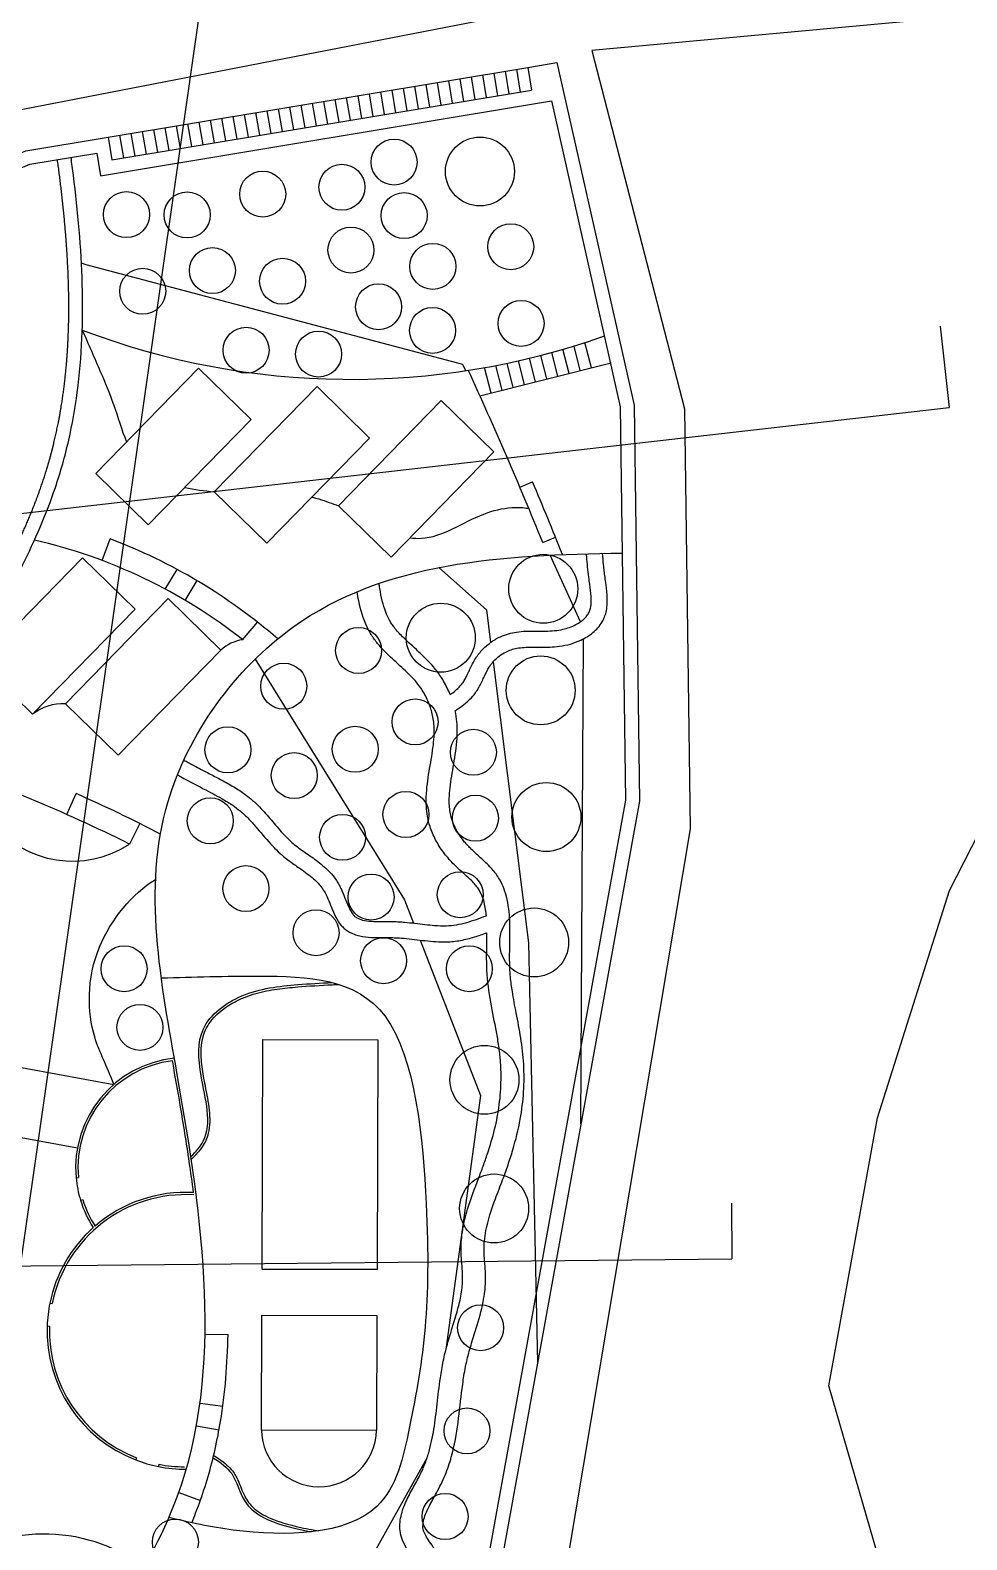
# Model space of a CAD drawing. Header units: millimetres. Extents: x 55520 to 96084, y -58491 to -49645.
# Drawn here: x 94752.5 to 94956.3, y -52717.2 to -52388.8 of the extents above; entities that cross this region are included whole.
import ezdxf

# ---------------------------------------------------------------- set-up
doc = ezdxf.new("R2010")
doc.units = ezdxf.units.MM
for name, color, linetype in [('Alvenaria Vista', 40, 'Continuous'), ('ARQ-SÍMBOLOS', 2, 'Continuous'), ('Caminhos Principais', 13, 'Continuous'), ('Cinza', 9, 'Continuous'), ('Curvas de Nível', 10, 'Continuous'), ('Limite Terreno', 20, 'Continuous'), ('Limites', 250, 'Continuous'), ('Linha Fina', 100, 'Continuous'), ('Piso_Novo', 5, 'Continuous'), ('Árvores Existentes', 114, 'Continuous'), ('Árvores Novas', 112, 'Continuous')]:
    doc.layers.add(name, color=color, linetype=linetype)

msp = doc.modelspace()

# ---------------------------------------------------------------- linework, layer by layer
at = {"layer": 'Alvenaria Vista', "color": 100}
for p, q in [((94867.322, -52464.104), (94866.019, -52458.939)), ((94869.746, -52463.493), (94868.426, -52458.26)), ((94872.17, -52462.881), (94870.824, -52457.545)), ((94874.594, -52462.27), (94873.212, -52456.793)), ((94850.353, -52468.384), (94878.891, -52461.186)), ((94852.777, -52467.773), (94851.382, -52462.241)), ((94855.201, -52467.161), (94853.844, -52461.782)), ((94857.625, -52466.55), (94856.298, -52461.287)), ((94860.049, -52465.938), (94858.742, -52460.755)), ((94862.473, -52465.327), (94861.177, -52460.187)), ((94864.897, -52464.715), (94863.602, -52459.581))]:
    msp.add_line(p, q, dxfattribs=at)
at = {"layer": 'Alvenaria Vista'}
for points in [[(94865.915, -52404.2), (94880.89, -52470.778), (94882.046, -52556.335), (94816.532, -52917.597), (94559.972, -52883.506)], [(94676.429, -52450.261), (94678.383, -52454.863), (94743.737, -52427.116), (94741.783, -52422.514), (94752.456, -52417.982), (94767.044, -52415.559), (94767.864, -52420.491), (94865.915, -52404.2)]]:
    msp.add_lwpolyline(points, dxfattribs=at)
at = {"layer": 'Alvenaria Vista', "color": 100}
for points in [[(94789.152, -52462.365), (94800.594, -52473.549), (94778.227, -52496.434), (94766.785, -52485.25)], [(94814.93, -52466.389), (94826.372, -52477.572), (94804.005, -52500.457), (94792.563, -52489.273)], [(94841.951, -52469.399), (94853.393, -52480.583), (94831.026, -52503.467), (94819.583, -52492.284)], [(94763.943, -52503.595), (94775.386, -52514.778), (94753.018, -52537.663), (94741.576, -52526.479)], [(94782.568, -52512.502), (94794.01, -52523.685), (94771.643, -52546.57), (94760.201, -52535.386)], [(94828.162, -52608.466), (94827.983, -52658.466), (94802.983, -52658.376), (94803.163, -52608.377)], [(94802.858, -52693.376), (94802.947, -52668.376), (94827.947, -52668.466), (94827.858, -52693.466)]]:
    msp.add_lwpolyline(points, close=True, dxfattribs=at)
msp.add_arc((94815.358, -52693.207), 12.502, 180.77402, 358.81506, dxfattribs=at)
at = {"layer": 'ARQ-SÍMBOLOS'}
for p, q in [((94709.629, -52942.802), (94791.371, -52370.959)), ((94950.435, -52453.253), (94952.455, -52470.953)), ((94203.891, -52556.352), (94952.455, -52470.953)), ((94905.063, -52643.998), (94905.184, -52656.1)), ((94667.518, -52658.484), (94905.184, -52656.1))]:
    msp.add_line(p, q, dxfattribs=at)
at = {"layer": 'Caminhos Principais'}
msp.add_open_spline([(94510.274, -52895.246), (94515.957, -52890.328), (94521.663, -52885.514), (94533.347, -52876.394), (94539.318, -52872.081), (94551.577, -52864.485), (94557.862, -52861.203), (94565.323, -52858.298), (94566.343, -52857.922), (94569.356, -52856.874), (94571.388, -52856.247), (94578.244, -52854.341), (94583.243, -52853.282), (94593.524, -52851.307), (94598.805, -52850.391), (94606.076, -52848.93), (94608.015, -52848.521), (94611.873, -52847.649), (94613.797, -52847.188), (94619.551, -52845.722), (94623.362, -52844.635), (94634.706, -52840.993), (94642.15, -52838.057), (94656.695, -52830.907), (94663.794, -52826.692), (94676.14, -52817.751), (94681.473, -52813.3), (94691.281, -52803.527), (94695.758, -52798.206), (94701.989, -52788.641), (94704.153, -52784.625), (94707.185, -52777.216), (94708.237, -52773.897), (94709.216, -52769.308), (94709.43, -52768.116), (94709.772, -52765.724), (94709.901, -52764.53), (94710.176, -52760.96), (94710.211, -52758.596), (94709.983, -52751.499), (94709.38, -52746.834), (94707.839, -52737.688), (94706.897, -52733.204), (94705.52, -52726.323), (94705.041, -52723.857), (94704.394, -52720.126), (94704.185, -52718.832), (94703.836, -52716.43), (94703.691, -52715.317), (94703.434, -52713.084), (94703.322, -52711.968), (94703.033, -52708.615), (94702.903, -52706.378), (94702.685, -52699.654), (94702.767, -52695.158), (94703.428, -52683.726), (94704.25, -52676.765), (94706.031, -52664.98), (94706.862, -52660.178), (94708.626, -52650.55), (94709.563, -52645.722), (94712.587, -52630.227), (94714.711, -52619.487), (94716.964, -52604.78), (94717.493, -52600.946), (94718.225, -52594.673), (94718.476, -52592.246), (94718.927, -52587.133), (94719.117, -52584.452), (94719.332, -52580.597), (94719.391, -52579.418), (94719.442, -52578.24), (94721.022, -52573.172), (94722.62, -52568.145), (94725.454, -52559.769), (94726.647, -52556.388), (94728.906, -52550.355), (94729.951, -52547.691), (94732.082, -52542.551), (94733.163, -52540.073), (94734.926, -52536.263), (94735.572, -52534.91), (94736.904, -52532.196), (94737.587, -52530.837), (94739.678, -52526.75), (94741.125, -52524.014), (94745.379, -52516.015), (94748.234, -52510.7), (94753.558, -52499.775), (94756.028, -52494.162), (94758.587, -52486.625), (94759.118, -52484.916), (94760.084, -52481.491), (94760.521, -52479.772), (94761.702, -52474.594), (94762.316, -52471.119), (94763.809, -52459.851), (94764.092, -52451.996), (94763.653, -52436.229), (94762.931, -52428.316), (94761.77, -52419.103), (94761.598, -52417.798), (94761.42, -52416.493)], degree=3, knots=[0, 0, 0, 0, 22.784988, 22.784988, 45.3229679, 45.3229679, 67.8609478, 67.8609478, 71.4159322, 71.4159322, 78.3100902, 78.3100902, 94.2241016, 94.2241016, 110.1381131, 110.1381131, 115.8755945, 115.8755945, 121.6130759, 121.6130759, 133.0880387, 133.0880387, 156.0379644, 156.0379644, 178.9878901, 178.9878901, 197.2973289, 197.2973289, 215.6067678, 215.6067678, 227.8343937, 227.8343937, 237.2000889, 237.2000889, 240.4384747, 240.4384747, 243.6768605, 243.6768605, 250.1536321, 250.1536321, 263.2988191, 263.2988191, 276.444006, 276.444006, 283.9452635, 283.9452635, 287.9847906, 287.9847906, 291.5213045, 291.5213045, 295.0578183, 295.0578183, 302.1308459, 302.1308459, 316.2769013, 316.2769013, 337.9525109, 337.9525109, 352.7372744, 352.7372744, 367.522038, 367.522038, 399.9998544, 399.9998544, 411.3775766, 411.3775766, 418.5133579, 418.5133579, 426.3602346, 426.3602346, 429.819029, 429.819029, 429.819029, 445.8342651, 445.8342651, 456.8332146, 456.8332146, 465.6688902, 465.6688902, 474.0441937, 474.0441937, 478.6818703, 478.6818703, 483.3195469, 483.3195469, 492.5949, 492.5949, 510.2427027, 510.2427027, 527.8905054, 527.8905054, 532.9799249, 532.9799249, 538.0693445, 538.0693445, 548.2481836, 548.2481836, 570.9144572, 570.9144572, 593.5807307, 593.5807307, 597.3220669, 597.3220669, 597.3220669, 597.3220669], dxfattribs=at)
msp.add_rational_spline([(94506.915, -52894.186), (94507.38, -52893.783), (94507.845, -52893.381), (94508.31, -52892.978), (94508.311, -52892.978), (94508.311, -52892.978), (94508.311, -52892.978), (94514.06, -52888.002), (94519.853, -52883.115), (94531.824, -52873.783), (94538.004, -52869.333), (94550.771, -52861.492), (94557.357, -52858.103), (94566.006, -52854.841), (94567.87, -52854.208), (94571.663, -52853.043), (94573.589, -52852.51), (94579.189, -52851.092), (94582.923, -52850.301), (94590.191, -52848.883), (94593.714, -52848.249), (94599.874, -52847.101), (94602.502, -52846.6), (94606.901, -52845.689), (94608.667, -52845.304), (94612.185, -52844.49), (94613.938, -52844.062), (94619.179, -52842.707), (94622.648, -52841.711), (94632.972, -52838.405), (94639.741, -52835.779), (94650.152, -52830.827), (94653.893, -52828.852), (94660.464, -52824.993), (94663.315, -52823.183), (94669.35, -52819.03), (94672.531, -52816.645), (94678.706, -52811.56), (94681.697, -52808.86), (94688.773, -52801.762), (94692.662, -52797.188), (94699.309, -52787.461), (94702.068, -52782.309), (94704.746, -52774.861), (94705.364, -52772.786), (94706.236, -52769.003), (94706.538, -52767.302), (94706.964, -52763.895), (94707.089, -52762.19), (94707.249, -52757.076), (94707.067, -52753.674), (94706.349, -52746.912), (94705.812, -52743.547), (94704.594, -52736.867), (94703.912, -52733.552), (94702.756, -52727.807), (94702.274, -52725.366), (94701.515, -52721.122), (94701.216, -52719.309), (94700.771, -52716.15), (94700.604, -52714.798), (94700.317, -52712.087), (94700.197, -52710.731), (94699.904, -52706.664), (94699.797, -52703.953), (94699.708, -52695.813), (94699.96, -52690.381), (94700.914, -52679.498), (94701.616, -52674.048), (94703.29, -52663.127), (94704.259, -52657.655), (94706.306, -52646.703), (94707.387, -52641.219), (94711.06, -52622.374), (94713.609, -52608.938), (94715.499, -52591.958), (94715.807, -52588.6), (94716.209, -52582.862), (94716.341, -52580.485), (94716.445, -52578.11), (94716.456, -52577.851), (94716.501, -52577.595), (94716.578, -52577.347), (94718.405, -52571.49), (94720.259, -52565.67), (94723.39, -52556.598), (94724.58, -52553.299), (94726.927, -52547.174), (94728.069, -52544.341), (94730.325, -52539.078), (94731.423, -52536.645), (94733.734, -52531.808), (94734.948, -52529.393), (94739.022, -52521.499), (94742.023, -52516.015), (94747.794, -52504.883), (94750.566, -52499.233), (94753.93, -52490.897), (94754.866, -52488.351), (94756.181, -52484.254), (94756.63, -52482.732), (94757.451, -52479.679), (94757.824, -52478.146), (94758.841, -52473.528), (94759.38, -52470.426), (94760.626, -52461.064), (94760.965, -52454.748), (94760.9, -52438.009), (94759.897, -52427.511), (94758.459, -52416.985)], [1, 1, 1, 1, 1, 1, 1, 1, 1, 1, 1, 1, 1, 1, 1, 1, 1, 1, 1, 1, 1, 1, 1, 1, 1, 1, 1, 1, 1, 1, 1, 1, 1, 1, 1, 1, 1, 1, 1, 1, 1, 1, 1, 1, 1, 1, 1, 1, 1, 1, 1, 1, 1, 1, 1, 1, 1, 1, 1, 1, 1, 1, 1, 1, 1, 1, 1, 1, 1, 1, 1, 1, 1, 1, 1, 1, 1, 1, 1, 1, 0.994422315094, 0.994422315094, 1, 1, 1, 1, 1, 1, 1, 1, 1, 1, 1, 1, 1, 1, 1, 1, 1, 1, 1, 1, 1, 1, 1, 1, 1, 1, 1, 1], degree=3, knots=[-1.8595011, -1.8595011, -1.8595011, -1.8595011, -0.0011243, -0.0011243, -0.0011243, 0, 0, 0, 22.9736461, 22.9736461, 45.9472922, 45.9472922, 68.9209384, 68.9209384, 75.1630382, 75.1630382, 81.4051379, 81.4051379, 93.0927153, 93.0927153, 103.8102747, 103.8102747, 111.7164822, 111.7164822, 117.0241615, 117.0241615, 122.3318409, 122.3318409, 132.9471995, 132.9471995, 154.1779168, 154.1779168, 166.3314405, 166.3314405, 175.846091, 175.846091, 186.7461116, 186.7461116, 197.6461322, 197.6461322, 213.9506258, 213.9506258, 230.2551194, 230.2551194, 236.4070463, 236.4070463, 241.2960574, 241.2960574, 246.1850686, 246.1850686, 255.9882668, 255.9882668, 265.791465, 265.791465, 275.5946632, 275.5946632, 282.9285542, 282.9285542, 288.4702715, 288.4702715, 292.6554058, 292.6554058, 296.8405402, 296.8405402, 305.210809, 305.210809, 321.9513465, 321.9513465, 338.6918841, 338.6918841, 355.4324216, 355.4324216, 372.1729592, 372.1729592, 412.8095573, 412.8095573, 422.7736742, 422.7736742, 429.819029, 429.819029, 429.819029, 430.0779223, 430.0779223, 430.0779223, 448.5502083, 448.5502083, 459.2217248, 459.2217248, 468.5433086, 468.5433086, 476.6976656, 476.6976656, 484.8520225, 484.8520225, 503.3286416, 503.3286416, 521.8052607, 521.8052607, 529.7820865, 529.7820865, 534.4453066, 534.4453066, 539.1085268, 539.1085268, 548.4349671, 548.4349671, 567.0878477, 567.0878477, 597.4988569, 597.4988569, 597.4988569, 597.4988569], dxfattribs=at)
at = {"layer": 'Cinza'}
for p, q in [((94762.518, -52638.469), (94763.016, -52638.424)), ((94763.483, -52643.375), (94763.961, -52643.228)), ((94756.815, -52665.762), (94757.305, -52665.862)), ((94756.228, -52670.728), (94756.728, -52670.745)), ((94775.696, -52699.405), (94775.516, -52699.872)), ((94780.515, -52700.802), (94780.417, -52701.293))]:
    msp.add_line(p, q, dxfattribs=at)
for centre, radius, start, end in [((94759.67, -52546.18), 10.807, 87.18366, 127.98749), ((94761.733, -52547.163), 22.445, 218.57905, 303.49245), ((94786.373, -52636.32), 23.952, 95.9257, 185.14723), ((94786.373, -52636.32), 23.452, 97.0613, 185.14723), ((94786.373, -52636.32), 23.952, 185.14723, 197.12943), ((94786.318, -52671.769), 29.608, 86.48099, 168.49253), ((94786.318, -52671.769), 30.108, 86.66264, 130.82495), ((94786.373, -52636.32), 23.952, 197.12943, 212.86877), ((94786.373, -52636.32), 23.452, 197.12943, 212.68753), ((94786.318, -52671.769), 30.108, 131.78711, 168.57267), ((94786.318, -52671.769), 30.108, 168.49253, 178.0186), ((94786.318, -52671.769), 30.108, 178.0186, 248.9754), ((94786.318, -52671.769), 29.608, 178.0186, 248.9754), ((94786.318, -52671.769), 30.108, 248.9754, 258.69777), ((94786.318, -52671.769), 30.108, 258.69777, 270.32809), ((94786.318, -52671.769), 29.608, 258.69777, 269.60422), ((94755.59, -52752.229), 36.235, 53.30918, 128.09159)]:
    msp.add_arc(centre, radius, start, end, dxfattribs=at)
for points, knots in [([(94763.863, -52454.091), (94765.185, -52457.102), (94767.545, -52462.476), (94770.854, -52470.278), (94772.404, -52475.798), (94773.493, -52478.386)], [0, 0, 0, 0, 9.8268399, 17.5439396, 25.8430126, 25.8430126, 25.8430126, 25.8430126]), ([(94813.808, -52490.427), (94814.314, -52490.545), (94816.343, -52491.072), (94818.329, -52491.846), (94819.583, -52492.284)], [70.1984042, 70.1984042, 70.1984042, 70.1984042, 71.8163105, 76.7203239, 76.7203239, 76.7203239, 76.7203239]), ([(94835.153, -52499.244), (94835.98, -52499.375), (94841.367, -52499.724), (94848.415, -52494.522), (94856.484, -52492.511), (94859.744, -52492.678), (94860.971, -52492.848)], [93.0913442, 93.0913442, 93.0913442, 93.0913442, 95.7198264, 110.2852547, 116.5296895, 120.3146795, 120.3146795, 120.3146795, 120.3146795]), ([(94770.711, -52618.198), (94769.227, -52614.009), (94765.165, -52607.304), (94764.481, -52589.298), (94774.711, -52576.638), (94779.829, -52573.609)], [0, 0, 0, 0, 13.535727, 34.0809259, 50.8187191, 50.8187191, 50.8187191, 50.8187191]), ([(94788.071, -52641.712), (94787.784, -52639.48), (94787.473, -52637.245), (94786.54, -52630.908), (94785.875, -52626.804), (94784.648, -52619.587), (94784.099, -52616.473), (94783.528, -52613.259), (94783.509, -52613.152), (94783.49, -52613.046)], [198.1102299, 198.1102299, 198.1102299, 198.1102299, 204.5987178, 204.5987178, 216.4904932, 216.4904932, 225.5442305, 225.5442305, 225.8553131, 225.8553131, 225.8553131, 225.8553131])]:
    msp.add_open_spline(points, degree=3, knots=knots, dxfattribs=at)
msp.add_open_spline([(94786.15, -52488.327), (94788.258, -52488.771), (94790.474, -52489.021), (94792.563, -52489.273)], degree=3, dxfattribs=at)
at = {"layer": 'Curvas de Nível', "color": 251}
for points in [[(94847.293, -52462.917), (94846.664, -52461.538), (94764.733, -52439.918), (94763.69, -52439.526)], [(94872.241, -52517.54), (94865.614, -52503.03)], [(94841.412, -52505.753), (94851.78, -52514.916), (94852.678, -52522.054)], [(94872.322, -52626.769), (94872.891, -52521.231)], [(94801.505, -52525.645), (94833.944, -52578.024), (94835.909, -52583.081)], [(94853.21, -52526.277), (94860.894, -52587.345), (94862.904, -52678.699)], [(94837.345, -52586.777), (94850.482, -52620.59), (94842.97, -52675.835)], [(94838.837, -52699.487), (94823.562, -52726.785), (94781.813, -52735.698)]]:
    msp.add_lwpolyline(points, dxfattribs=at)
at = {"layer": 'Curvas de Nível'}
msp.add_lwpolyline([(95143.45, -52761.852), (95089.507, -52765.42), (95034.979, -52778.223), (94978.688, -52776.767), (94943.424, -52743.174), (94926.283, -52683.783), (94936.861, -52625.437), (94952.526, -52575.965), (94984.365, -52513.783), (95000.529, -52500.789), (95042.972, -52487.439), (95092.567, -52477.542), (95146.836, -52445.578)], dxfattribs=at)
at = {"layer": 'Limite Terreno'}
for p, q in [((94860.761, -52396.947), (94861.581, -52401.879)), ((94769.512, -52412.107), (94770.331, -52417.04))]:
    msp.add_line(p, q, dxfattribs=at)
for points in [[(94860.761, -52396.947), (94867.121, -52395.89), (94883.885, -52470.425), (94885.05, -52556.585), (94818.973, -52920.948)], [(94770.331, -52417.04), (94861.581, -52401.879)], [(94737.849, -52420.925), (94751.613, -52415.081), (94769.512, -52412.107)]]:
    msp.add_lwpolyline(points, dxfattribs=at)
at = {"layer": 'Limites'}
for points in [[(94864.238, -52384.105), (94748.693, -52406.512), (94650.253, -52447.395), (94555.459, -52455.891), (94379.848, -52449.732), (94245.529, -52427.916), (94186.142, -52319.331)], [(95153.545, -52366.215), (95061.387, -52375.971), (94874.699, -52393.237), (94894.836, -52471.198), (94896.071, -52562.548), (94836.248, -52918.913), (95042.4, -52950.891), (95082.007, -52959.601), (95074.803, -52932.143), (95097.18, -52888.477), (95106.239, -52893.656), (95085.871, -52938.02), (95101.19, -52966.695), (95119.19, -52977.813), (95185.487, -53001.246)]]:
    msp.add_lwpolyline(points, dxfattribs=at)
at = {"layer": 'Linha Fina'}
for p, q in [((94843.498, -52399.815), (94844.317, -52404.748)), ((94845.964, -52399.405), (94846.783, -52404.338)), ((94848.43, -52398.996), (94849.25, -52403.928)), ((94850.896, -52398.586), (94851.716, -52403.518)), ((94853.362, -52398.176), (94854.182, -52403.109)), ((94855.829, -52397.766), (94856.648, -52402.699)), ((94858.295, -52397.357), (94859.114, -52402.289)), ((94823.768, -52403.093), (94824.588, -52408.025)), ((94826.234, -52402.683), (94827.054, -52407.616)), ((94828.701, -52402.274), (94829.52, -52407.206)), ((94831.167, -52401.864), (94831.986, -52406.796)), ((94833.633, -52401.454), (94834.452, -52406.387)), ((94836.099, -52401.044), (94836.919, -52405.977)), ((94838.565, -52400.635), (94839.385, -52405.567)), ((94841.032, -52400.225), (94841.851, -52405.157)), ((94804.039, -52406.371), (94804.858, -52411.303)), ((94806.505, -52405.961), (94807.324, -52410.894)), ((94808.971, -52405.552), (94809.79, -52410.484)), ((94811.437, -52405.142), (94812.257, -52410.074)), ((94813.903, -52404.732), (94814.723, -52409.664)), ((94816.37, -52404.322), (94817.189, -52409.255)), ((94818.836, -52403.913), (94819.655, -52408.845)), ((94821.302, -52403.503), (94822.121, -52408.435)), ((94784.309, -52409.649), (94785.129, -52414.581)), ((94786.775, -52409.239), (94787.595, -52414.172)), ((94789.241, -52408.829), (94790.061, -52413.762)), ((94791.708, -52408.42), (94792.527, -52413.352)), ((94794.174, -52408.01), (94794.993, -52412.942)), ((94796.64, -52407.6), (94797.46, -52412.533)), ((94799.106, -52407.191), (94799.926, -52412.123)), ((94801.572, -52406.781), (94802.392, -52411.713)), ((94771.978, -52411.698), (94772.798, -52416.63)), ((94774.444, -52411.288), (94775.264, -52416.22)), ((94776.91, -52410.878), (94777.73, -52415.811)), ((94779.377, -52410.468), (94780.196, -52415.401)), ((94781.843, -52410.059), (94782.662, -52414.991))]:
    msp.add_line(p, q, dxfattribs=at)
msp.add_lwpolyline([(94769.512, -52412.107), (94860.761, -52396.947)], dxfattribs=at)
for points, knots in [([(94787.481, -52633.878), (94788.58, -52632.827), (94792.693, -52628.205), (94789.455, -52617.65), (94788.551, -52605.191), (94798.896, -52597.645), (94809.109, -52596.527), (94815.71, -52596.121), (94818.191, -52595.999)], [2.4626379, 2.4626379, 2.4626379, 2.4626379, 6.8754248, 21.091698, 31.3017751, 42.3424388, 54.7550507, 62.2101965, 62.2101965, 62.2101965, 62.2101965]), ([(94787.572, -52634.483), (94787.647, -52634.411), (94787.722, -52634.339), (94787.798, -52634.267), (94787.808, -52634.258), (94787.817, -52634.249), (94787.827, -52634.239), (94788.102, -52633.976), (94788.371, -52633.709), (94789.147, -52632.893), (94789.625, -52632.328), (94790.344, -52631.276), (94790.614, -52630.802), (94791.05, -52629.819), (94791.217, -52629.311), (94791.725, -52627.212), (94791.718, -52625.526), (94791.352, -52622.059), (94790.991, -52620.275), (94790.368, -52617.095), (94790.104, -52615.698), (94789.754, -52612.968), (94789.667, -52611.636), (94789.78, -52609.459), (94789.907, -52608.582), (94790.319, -52607.09), (94790.565, -52606.461), (94791.21, -52605.255), (94791.606, -52604.678), (94793.363, -52602.561), (94795.157, -52601.226), (94797.829, -52599.809), (94798.581, -52599.465), (94800.091, -52598.867), (94800.852, -52598.611), (94803.153, -52597.951), (94804.71, -52597.652), (94807.749, -52597.229), (94809.229, -52597.094), (94813.21, -52596.776), (94815.711, -52596.622), (94818.215, -52596.498), (94818.216, -52596.498), (94818.218, -52596.498), (94818.219, -52596.498), (94818.704, -52596.474), (94819.19, -52596.45), (94819.676, -52596.426)], [2.1267739, 2.1267739, 2.1267739, 2.1267739, 2.4241956, 2.4241956, 2.4241956, 2.4626379, 2.4626379, 2.4626379, 3.5489018, 3.5489018, 5.7214296, 5.7214296, 7.3606365, 7.3606365, 8.9998435, 8.9998435, 13.981986, 13.981986, 18.9641285, 18.9641285, 22.8799315, 22.8799315, 26.7957345, 26.7957345, 29.6220354, 29.6220354, 31.8647216, 31.8647216, 34.1074077, 34.1074077, 40.5088057, 40.5088057, 42.9245084, 42.9245084, 45.3402111, 45.3402111, 50.1716166, 50.1716166, 54.6700796, 54.6700796, 62.2101965, 62.2101965, 62.2101965, 62.2134944, 62.2134944, 62.2134944, 63.6756898, 63.6756898, 63.6756898, 63.6756898]), ([(94792.445, -52698.896), (94792.481, -52698.918), (94792.518, -52698.941), (94792.555, -52698.964), (94792.564, -52698.97), (94792.574, -52698.975), (94792.583, -52698.981), (94792.912, -52699.184), (94793.236, -52699.39), (94794.187, -52700.029), (94794.792, -52700.481), (94795.785, -52701.374), (94796.194, -52701.802), (94796.793, -52702.584), (94797.009, -52702.92), (94797.392, -52703.608), (94797.561, -52703.961), (94798.216, -52705.444), (94798.605, -52706.617), (94799.441, -52708.214), (94799.716, -52708.67), (94800.377, -52709.561), (94800.766, -52709.998), (94802.09, -52711.165), (94803.22, -52711.888), (94806.478, -52713.278), (94808.605, -52713.943), (94812.142, -52714.72), (94812.915, -52714.877), (94813.737, -52715.03), (94814.238, -52715.123), (94814.757, -52715.215), (94815.283, -52715.307)], [1.2220895, 1.2220895, 1.2220895, 1.2220895, 1.3428848, 1.3428848, 1.3428848, 1.3739487, 1.3739487, 1.3739487, 2.4540043, 2.4540043, 4.6141154, 4.6141154, 6.3603598, 6.3603598, 7.5533338, 7.5533338, 8.7463078, 8.7463078, 12.5013586, 12.5013586, 14.0324507, 14.0324507, 15.5635427, 15.5635427, 18.1791338, 18.1791338, 20.794725, 20.794725, 21.4714257, 21.4714257, 21.4714257, 21.8840372, 21.8840372, 21.8840372, 21.8840372]), ([(94792.321, -52699.407), (94793.931, -52700.399), (94797.264, -52702.832), (94798.377, -52709.428), (94803.882, -52713.702), (94813.645, -52715.521)], [1.3739487, 1.3739487, 1.3739487, 1.3739487, 6.7382505, 13.4780195, 21.4714257, 21.4714257, 21.4714257, 21.4714257])]:
    msp.add_open_spline(points, degree=3, knots=knots, dxfattribs=at)
at = {"layer": 'Piso_Novo'}
for p, q in [((94859.048, -52488.254), (94861.812, -52487.087)), ((94768.181, -52504.199), (94769.944, -52499.52)), ((94864.009, -52500.271), (94866.8, -52499.156)), ((94781.922, -52510.436), (94784.475, -52506.132)), ((94786.278, -52512.893), (94788.829, -52508.593)), ((94798.722, -52521.429), (94802.054, -52517.556)), ((94760.541, -52559.481), (94762.569, -52554.911)), ((94776.421, -52561.443), (94774.119, -52565.882)), ((94740.918, -52612.736), (94770.711, -52618.198)), ((94744.066, -52628.563), (94762.814, -52632)), ((94790.567, -52672.504), (94795.566, -52672.591)), ((94789.475, -52687.492), (94794.43, -52688.159)), ((94788.695, -52692.433), (94793.614, -52693.328)), ((94784.848, -52706.985), (94789.558, -52708.662))]:
    msp.add_line(p, q, dxfattribs=at)
for centre, radius, start, end in [((94822.388, -52299.597), 165.208, 249.25257, 289.45912), ((94095.003, -52810.755), 829.32, 21.986222, 24.804415), ((94095.003, -52810.755), 832.32, 21.707144, 22.884429), ((94727.694, -52611.644), 114.821, 51.78616, 77.02799), ((94727.694, -52611.644), 119.821, 48.95547, 69.3528), ((94627.018, -52860.327), 329.145, 63.45384, 71.77624), ((94627.018, -52860.327), 334.145, 62.58343, 66.06707)]:
    msp.add_arc(centre, radius, start, end, dxfattribs=at)
for points, knots in [([(94701.479, -52789.263), (94705.828, -52788.259), (94725.508, -52782.694), (94755.352, -52754.183), (94797.738, -52700.438), (94787.082, -52626.706), (94773.838, -52559.878), (94813.267, -52505.464), (94855.132, -52502.896), (94881.32, -52502.606)], [11.680138, 11.680138, 11.680138, 11.680138, 25.0098137, 73.3166814, 130.9769666, 222.884729, 282.0660576, 328.9200662, 402.7195645, 402.7195645, 402.7195645, 402.7195645]), ([(94843.896, -52533.38), (94844.089, -52533.244), (94844.277, -52533.108), (94844.855, -52532.671), (94845.221, -52532.368), (94845.94, -52531.692), (94846.279, -52531.317), (94846.745, -52530.678), (94846.913, -52530.411), (94847.244, -52529.826), (94847.405, -52529.511), (94847.892, -52528.499), (94848.218, -52527.746), (94848.814, -52526.554), (94849.036, -52526.138), (94849.502, -52525.371), (94849.739, -52525.02), (94850.246, -52524.351), (94850.515, -52524.031), (94851.368, -52523.111), (94851.995, -52522.555), (94853.348, -52521.564), (94854.075, -52521.131), (94855.396, -52520.518), (94855.979, -52520.302), (94857.141, -52519.97), (94857.72, -52519.852), (94859.671, -52519.565), (94861.013, -52519.554), (94863.609, -52519.567), (94864.865, -52519.593), (94866.743, -52519.464), (94867.396, -52519.386), (94869.01, -52519.064), (94869.995, -52518.745), (94871.764, -52517.904), (94872.544, -52517.382), (94873.378, -52516.568), (94873.594, -52516.314), (94873.948, -52515.798), (94874.083, -52515.542), (94874.305, -52514.972), (94874.391, -52514.659), (94874.57, -52513.661), (94874.593, -52512.894), (94874.502, -52511.221), (94874.388, -52510.316), (94874.189, -52508.879), (94874.115, -52508.368), (94873.842, -52506.325), (94873.694, -52504.848), (94873.564, -52503.183), (94873.548, -52502.962), (94873.532, -52502.742)], [2.5760246, 2.5760246, 2.5760246, 2.5760246, 3.3215305, 3.3215305, 4.9375825, 4.9375825, 6.8296304, 6.8296304, 8.0154149, 8.0154149, 9.2011993, 9.2011993, 11.6049356, 11.6049356, 12.8559428, 12.8559428, 13.9106053, 13.9106053, 14.9652677, 14.9652677, 17.0745926, 17.0745926, 19.225523, 19.225523, 20.8173318, 20.8173318, 22.4091406, 22.4091406, 26.2338643, 26.2338643, 30.058588, 30.058588, 32.1644856, 32.1644856, 35.3525586, 35.3525586, 38.5406317, 38.5406317, 39.9259263, 39.9259263, 41.318132, 41.318132, 42.7103378, 42.7103378, 45.3840874, 45.3840874, 48.057837, 48.057837, 49.4947392, 49.4947392, 53.7468832, 53.7468832, 54.4006556, 54.4006556, 54.4006556, 54.4006556]), ([(94844.965, -52536.883), (94845.488, -52536.539), (94846.013, -52536.181), (94846.993, -52535.444), (94847.449, -52535.072), (94848.304, -52534.278), (94848.704, -52533.86), (94849.306, -52533.116), (94849.527, -52532.81), (94849.925, -52532.196), (94850.104, -52531.886), (94850.683, -52530.815), (94851.015, -52530.062), (94851.669, -52528.656), (94851.989, -52528.003), (94852.492, -52527.199), (94852.645, -52526.978), (94852.978, -52526.544), (94853.156, -52526.332), (94853.72, -52525.72), (94854.136, -52525.341), (94855.019, -52524.666), (94855.487, -52524.37), (94856.356, -52523.919), (94856.753, -52523.75), (94857.55, -52523.482), (94857.961, -52523.379), (94859.403, -52523.111), (94860.511, -52523.063), (94862.907, -52523.056), (94864.192, -52523.096), (94866.248, -52523.015), (94866.968, -52522.961), (94868.468, -52522.756), (94869.256, -52522.595), (94870.806, -52522.149), (94871.571, -52521.866), (94873.243, -52521.083), (94874.132, -52520.546), (94875.721, -52519.243), (94876.424, -52518.475), (94877.148, -52517.236), (94877.318, -52516.882), (94877.596, -52516.167), (94877.706, -52515.805), (94878.03, -52514.439), (94878.089, -52513.43), (94878.041, -52511.443), (94877.933, -52510.462), (94877.733, -52508.939), (94877.652, -52508.379), (94877.512, -52507.374), (94877.453, -52506.924), (94877.345, -52506.026), (94877.296, -52505.58), (94877.166, -52504.305), (94877.096, -52503.483), (94877.036, -52502.667)], [1.5204907, 1.5204907, 1.5204907, 1.5204907, 3.273168, 3.273168, 4.8611381, 4.8611381, 6.3789899, 6.3789899, 7.3324154, 7.3324154, 8.2858409, 8.2858409, 10.6445333, 10.6445333, 13.0032258, 13.0032258, 13.9652817, 13.9652817, 14.9273375, 14.9273375, 16.8514492, 16.8514492, 18.7692063, 18.7692063, 20.3383672, 20.3383672, 21.9075281, 21.9075281, 25.6351755, 25.6351755, 29.3628228, 29.3628228, 31.2852229, 31.2852229, 33.2850006, 33.2850006, 35.2847783, 35.2847783, 37.8288056, 37.8288056, 40.3728329, 40.3728329, 41.3211675, 41.3211675, 42.269502, 42.269502, 44.8832452, 44.8832452, 47.4969884, 47.4969884, 49.06179, 49.06179, 50.3911517, 50.3911517, 51.7205135, 51.7205135, 54.2218611, 54.2218611, 54.2218611, 54.2218611]), ([(94851.763, -52581.48), (94851.76, -52581.442), (94851.756, -52581.405), (94851.647, -52580.216), (94851.467, -52579.152), (94850.962, -52577.416), (94850.67, -52576.709), (94850.126, -52575.767), (94849.936, -52575.485), (94849.49, -52574.904), (94849.236, -52574.609), (94848.369, -52573.681), (94847.663, -52573.033), (94846.132, -52571.65), (94845.308, -52570.915), (94844.129, -52569.715), (94843.764, -52569.321), (94843.069, -52568.51), (94842.736, -52568.093), (94841.786, -52566.805), (94841.217, -52565.901), (94840.24, -52564.029), (94839.83, -52563.064), (94839.282, -52561.356), (94839.1, -52560.625), (94838.84, -52559.169), (94838.759, -52558.444), (94838.607, -52555.815), (94838.766, -52553.951), (94839.257, -52550.331), (94839.591, -52548.571), (94840.146, -52545.169), (94840.366, -52543.528), (94840.434, -52541.346), (94840.426, -52540.736), (94840.352, -52539.649), (94840.296, -52539.165), (94840.137, -52538.194), (94840.035, -52537.711), (94839.66, -52536.271), (94839.321, -52535.328), (94838.482, -52533.513), (94837.982, -52532.643), (94837.053, -52531.313), (94836.669, -52530.826), (94835.827, -52529.861), (94835.372, -52529.385), (94833.913, -52527.945), (94832.829, -52526.989), (94830.632, -52524.977), (94829.518, -52523.922), (94827.982, -52522.132), (94827.492, -52521.499), (94826.598, -52520.146), (94826.206, -52519.446), (94824.976, -52516.888), (94824.402, -52514.944), (94823.86, -52512.32), (94823.744, -52511.664), (94823.641, -52511.007)], [470.1782167, 470.1782167, 470.1782167, 470.1782167, 470.3010115, 470.3010115, 474.081353, 474.081353, 477.1885449, 477.1885449, 478.6561976, 478.6561976, 480.1238503, 480.1238503, 483.1818525, 483.1818525, 486.2398546, 486.2398546, 487.6172766, 487.6172766, 488.9946986, 488.9946986, 491.7495426, 491.7495426, 494.4639629, 494.4639629, 496.4068946, 496.4068946, 498.3498263, 498.3498263, 503.5125367, 503.5125367, 508.6752472, 508.6752472, 513.8379577, 513.8379577, 515.8996498, 515.8996498, 517.5952704, 517.5952704, 519.290891, 519.290891, 522.6821322, 522.6821322, 526.0625354, 526.0625354, 528.181192, 528.181192, 530.2998485, 530.2998485, 534.625266, 534.625266, 538.9506836, 538.9506836, 541.1096721, 541.1096721, 543.2686607, 543.2686607, 548.8135649, 548.8135649, 550.648909, 550.648909, 550.648909, 550.648909]), ([(94843.896, -52533.38), (94843.844, -52533.251), (94843.792, -52533.123), (94843.317, -52532), (94842.823, -52531.035), (94841.883, -52529.492), (94841.475, -52528.891), (94840.693, -52527.855), (94840.331, -52527.416), (94839.593, -52526.575), (94839.215, -52526.172), (94838.07, -52525.005), (94837.291, -52524.282), (94835.46, -52522.613), (94834.427, -52521.695), (94832.855, -52520.126), (94832.258, -52519.472), (94831.55, -52518.551), (94831.364, -52518.291), (94831.017, -52517.762), (94830.853, -52517.488), (94830.389, -52516.643), (94830.115, -52516.045), (94829.284, -52513.879), (94828.881, -52512.143), (94828.532, -52509.918), (94828.48, -52509.557), (94828.431, -52509.193)], [521.674196, 521.674196, 521.674196, 521.674196, 522.0374554, 522.0374554, 524.8661123, 524.8661123, 526.7620836, 526.7620836, 528.2532348, 528.2532348, 529.744386, 529.744386, 532.7266885, 532.7266885, 536.9211438, 536.9211438, 539.9670251, 539.9670251, 541.1697501, 541.1697501, 542.372475, 542.372475, 544.7779248, 544.7779248, 550.6096032, 550.6096032, 551.7197079, 551.7197079, 551.7197079, 551.7197079]), ([(94742.539, -52837.948), (94743.844, -52836.749), (94745.057, -52835.491), (94746.824, -52833.675), (94747.406, -52833.08), (94748.504, -52831.998), (94749.019, -52831.509), (94750.072, -52830.552), (94750.606, -52830.086), (94752.233, -52828.711), (94753.352, -52827.825), (94755.414, -52826.239), (94756.341, -52825.54), (94758.04, -52824.258), (94758.801, -52823.682), (94760.053, -52822.721), (94760.535, -52822.348), (94761.514, -52821.574), (94762.009, -52821.173), (94763.483, -52819.925), (94764.451, -52819.033), (94766.073, -52817.222), (94766.753, -52816.331), (94767.771, -52814.552), (94768.148, -52813.695), (94768.497, -52812.429), (94768.574, -52812.073), (94768.689, -52811.352), (94768.725, -52810.994), (94768.802, -52809.553), (94768.702, -52808.51), (94768.397, -52806.518), (94768.188, -52805.565), (94767.798, -52803.761), (94767.618, -52802.909), (94767.391, -52801.365), (94767.347, -52800.675), (94767.407, -52799.828), (94767.444, -52799.587), (94767.561, -52799.094), (94767.64, -52798.846), (94767.948, -52798.086), (94768.246, -52797.556), (94769.021, -52796.457), (94769.497, -52795.889), (94770.578, -52794.729), (94771.181, -52794.138), (94772.452, -52792.932), (94773.119, -52792.318), (94774.401, -52791.102), (94775.018, -52790.496), (94776.189, -52789.272), (94776.75, -52788.652), (94778.359, -52786.765), (94779.337, -52785.473), (94782.111, -52781.382), (94783.636, -52778.473), (94785.422, -52774.364), (94785.857, -52773.295), (94786.476, -52771.684), (94786.672, -52771.156), (94787.055, -52770.123), (94787.243, -52769.615), (94787.815, -52768.13), (94788.206, -52767.2), (94788.978, -52765.732), (94789.346, -52765.154), (94789.9, -52764.473), (94790.067, -52764.29), (94790.365, -52764), (94790.493, -52763.886), (94790.772, -52763.659), (94790.922, -52763.547), (94791.399, -52763.219), (94791.756, -52763.007), (94793.003, -52762.349), (94794.023, -52761.93), (94796.222, -52761.032), (94797.401, -52760.552), (94798.919, -52759.74), (94799.26, -52759.545), (94799.891, -52759.149), (94800.177, -52758.954), (94800.728, -52758.554), (94800.993, -52758.347), (94801.764, -52757.711), (94802.243, -52757.265), (94803.702, -52755.798), (94804.577, -52754.737), (94806.234, -52752.69), (94807.015, -52751.703), (94808.099, -52750.497), (94808.395, -52750.183), (94809.073, -52749.513), (94809.466, -52749.159), (94810.291, -52748.475), (94810.721, -52748.148), (94812.059, -52747.206), (94813.016, -52746.631), (94815.24, -52745.45), (94816.53, -52744.864), (94819.61, -52743.598), (94821.451, -52742.939), (94825.155, -52741.498), (94827.02, -52740.717), (94829.674, -52739.238), (94830.503, -52738.713), (94832.105, -52737.594), (94832.882, -52736.998), (94834.231, -52735.899), (94834.807, -52735.41), (94835.757, -52734.581), (94836.125, -52734.256), (94836.883, -52733.574), (94837.27, -52733.22), (94838.427, -52732.116), (94839.196, -52731.328), (94840.442, -52729.808), (94840.948, -52729.1), (94841.703, -52727.725), (94841.985, -52727.081), (94842.372, -52725.69), (94842.475, -52724.941), (94842.421, -52723.887), (94842.387, -52723.604), (94842.289, -52723.063), (94842.225, -52722.802), (94841.927, -52721.806), (94841.613, -52721.144), (94840.934, -52719.921), (94840.566, -52719.358), (94839.848, -52718.293), (94839.498, -52717.79), (94838.881, -52716.847), (94838.616, -52716.407), (94838.322, -52715.82), (94838.241, -52715.637), (94838.103, -52715.269), (94838.055, -52715.098), (94837.984, -52714.735), (94837.964, -52714.549), (94837.947, -52713.986), (94837.988, -52713.581), (94838.186, -52712.678), (94838.344, -52712.184), (94838.763, -52711.129), (94839.024, -52710.569), (94839.79, -52709.057), (94840.348, -52708.071), (94841.251, -52706.419), (94841.592, -52705.78), (94842.238, -52704.466), (94842.532, -52703.81), (94843.34, -52701.845), (94843.778, -52700.542), (94844.852, -52696.704), (94845.273, -52694.198), (94845.937, -52689.23), (94846.181, -52686.763), (94846.653, -52683.092), (94846.832, -52681.85), (94847.179, -52679.89), (94847.323, -52679.16), (94847.617, -52677.848), (94847.761, -52677.265), (94848.077, -52676.084), (94848.248, -52675.489), (94848.782, -52673.689), (94849.171, -52672.47), (94850.122, -52669.367), (94850.678, -52667.454), (94851.215, -52664.72), (94851.338, -52663.966), (94851.51, -52662.521), (94851.565, -52661.833), (94851.605, -52660.677), (94851.605, -52660.21), (94851.582, -52659.302), (94851.559, -52658.857), (94851.474, -52657.55), (94851.397, -52656.716), (94851.307, -52655.452), (94851.28, -52654.995), (94851.255, -52654.161), (94851.255, -52653.786), (94851.279, -52653.025), (94851.303, -52652.643), (94851.409, -52651.495), (94851.524, -52650.723), (94852.117, -52647.709), (94852.873, -52645.415), (94854.242, -52641.7), (94854.78, -52640.317), (94855.707, -52637.844), (94856.097, -52636.768), (94856.838, -52634.608), (94857.189, -52633.522), (94858.172, -52630.236), (94858.73, -52628.01), (94859.493, -52623.777), (94859.734, -52621.787), (94859.982, -52617.797), (94859.992, -52615.794), (94859.833, -52612.84), (94859.753, -52611.874), (94859.539, -52609.963), (94859.406, -52609.022), (94858.959, -52606.236), (94858.599, -52604.427), (94857.947, -52601.076), (94857.652, -52599.529), (94857.247, -52596.917), (94857.107, -52595.853), (94856.949, -52594.173), (94856.905, -52593.561), (94856.836, -52592.142), (94856.823, -52591.318), (94856.825, -52589.626), (94856.84, -52588.76), (94856.886, -52586.156), (94856.921, -52584.384), (94856.768, -52580.837), (94856.581, -52579.058), (94855.943, -52576.584), (94855.706, -52575.858), (94855.137, -52574.495), (94854.815, -52573.857), (94854.197, -52572.858), (94853.937, -52572.484), (94853.395, -52571.781), (94853.113, -52571.448), (94852.069, -52570.295), (94851.27, -52569.557), (94849.72, -52568.151), (94848.967, -52567.482), (94848.033, -52566.559), (94847.788, -52566.305), (94847.319, -52565.79), (94847.093, -52565.526), (94846.441, -52564.717), (94846.043, -52564.154), (94844.977, -52562.423), (94844.439, -52561.211), (94843.988, -52559.544), (94843.894, -52559.083), (94843.757, -52558.131), (94843.715, -52557.643), (94843.637, -52555.661), (94843.783, -52554.068), (94844.269, -52550.705), (94844.608, -52548.939), (94845.182, -52545.271), (94845.419, -52543.367), (94845.426, -52540.717), (94845.4, -52540.027), (94845.262, -52538.507), (94845.137, -52537.69), (94844.965, -52536.883)], [167.0746573, 167.0746573, 167.0746573, 167.0746573, 172.0274412, 172.0274412, 174.522652, 174.522652, 176.7770151, 176.7770151, 179.0313781, 179.0313781, 183.5401043, 183.5401043, 187.0538801, 187.0538801, 189.8076058, 189.8076058, 191.4925458, 191.4925458, 193.1774859, 193.1774859, 196.547366, 196.547366, 199.3680433, 199.3680433, 201.6450731, 201.6450731, 202.5009796, 202.5009796, 203.3568861, 203.3568861, 205.9950207, 205.9950207, 208.6331553, 208.6331553, 211.2712898, 211.2712898, 213.9094244, 213.9094244, 215.1657043, 215.1657043, 216.4219842, 216.4219842, 218.9350145, 218.9350145, 221.4480447, 221.4480447, 223.9610749, 223.9610749, 226.4610737, 226.4610737, 228.7485113, 228.7485113, 231.0359489, 231.0359489, 235.6108241, 235.6108241, 245.1663782, 245.1663782, 248.4550568, 248.4550568, 250.0317847, 250.0317847, 251.6085127, 251.6085127, 254.7940847, 254.7940847, 257.3907286, 257.3907286, 258.4710393, 258.4710393, 259.2604056, 259.2604056, 260.0497718, 260.0497718, 261.6285042, 261.6285042, 265.0773158, 265.0773158, 268.5261274, 268.5261274, 269.5284097, 269.5284097, 270.3927207, 270.3927207, 271.2570316, 271.2570316, 272.9856536, 272.9856536, 276.8253107, 276.8253107, 280.6649678, 280.6649678, 282.1041623, 282.1041623, 283.9267461, 283.9267461, 285.74933, 285.74933, 289.3944977, 289.3944977, 293.8032095, 293.8032095, 299.5875138, 299.5875138, 305.3718181, 305.3718181, 308.1727132, 308.1727132, 310.9736083, 310.9736083, 313.0750621, 313.0750621, 314.3978296, 314.3978296, 315.7205972, 315.7205972, 318.3661323, 318.3661323, 320.4322187, 320.4322187, 322.0474037, 322.0474037, 323.6625887, 323.6625887, 324.2468426, 324.2468426, 324.8310966, 324.8310966, 326.5619441, 326.5619441, 328.2927916, 328.2927916, 330.0236391, 330.0236391, 331.7544866, 331.7544866, 332.6244695, 332.6244695, 333.6688975, 333.6688975, 334.7133255, 334.7133255, 336.6781616, 336.6781616, 338.6429977, 338.6429977, 340.6078338, 340.6078338, 343.7426671, 343.7426671, 345.635544, 345.635544, 347.528421, 347.528421, 351.3141749, 351.3141749, 358.7460047, 358.7460047, 366.1778345, 366.1778345, 370.0441337, 370.0441337, 372.3733234, 372.3733234, 374.2734956, 374.2734956, 376.1736678, 376.1736678, 379.9740122, 379.9740122, 385.6618229, 385.6618229, 387.7839154, 387.7839154, 389.6661333, 389.6661333, 390.9060128, 390.9060128, 392.1458922, 392.1458922, 394.625651, 394.625651, 396.1012865, 396.1012865, 397.4120003, 397.4120003, 398.722714, 398.722714, 401.3441416, 401.3441416, 408.8783232, 408.8783232, 413.2501591, 413.2501591, 416.5665835, 416.5665835, 419.8830079, 419.8830079, 426.5158567, 426.5158567, 432.1882152, 432.1882152, 437.8605736, 437.8605736, 440.6256744, 440.6256744, 443.3907751, 443.3907751, 448.9209767, 448.9209767, 453.7630613, 453.7630613, 457.0842461, 457.0842461, 458.9737416, 458.9737416, 461.4353481, 461.4353481, 463.8969546, 463.8969546, 468.748946, 468.748946, 473.6009374, 473.6009374, 475.6448527, 475.6448527, 477.5168827, 477.5168827, 478.6752904, 478.6752904, 479.833698, 479.833698, 482.8614274, 482.8614274, 485.8891567, 485.8891567, 487.0462725, 487.0462725, 488.2033883, 488.2033883, 490.5176198, 490.5176198, 495.1460829, 495.1460829, 496.9217763, 496.9217763, 498.6974696, 498.6974696, 503.9600654, 503.9600654, 509.2226611, 509.2226611, 514.4852569, 514.4852569, 516.3133727, 516.3133727, 518.4740814, 518.4740814, 518.4740814, 518.4740814]), ([(94785.953, -52547.625), (94786.277, -52547.799), (94786.6, -52547.974), (94787.996, -52548.724), (94789.071, -52549.298), (94790.977, -52550.305), (94791.803, -52550.735), (94793.479, -52551.608), (94794.328, -52552.052), (94796.062, -52553.008), (94796.948, -52553.522), (94798.613, -52554.593), (94799.395, -52555.142), (94800.676, -52556.166), (94801.19, -52556.618), (94802.163, -52557.546), (94802.627, -52558.025), (94803.968, -52559.479), (94804.798, -52560.474), (94806.433, -52562.406), (94807.238, -52563.344), (94808.528, -52564.674), (94808.992, -52565.122), (94809.854, -52565.873), (94810.256, -52566.195), (94811.096, -52566.834), (94811.533, -52567.149), (94812.878, -52568.098), (94813.819, -52568.735), (94815.688, -52570.127), (94816.616, -52570.883), (94817.876, -52572.176), (94818.263, -52572.615), (94818.872, -52573.41), (94819.108, -52573.748), (94819.525, -52574.414), (94819.707, -52574.737), (94820.041, -52575.383), (94820.194, -52575.707), (94820.628, -52576.676), (94820.881, -52577.315), (94821.414, -52578.643), (94821.689, -52579.319), (94822.211, -52580.379), (94822.454, -52580.792), (94822.829, -52581.285), (94822.959, -52581.431), (94823.191, -52581.651), (94823.292, -52581.733), (94823.52, -52581.892), (94823.644, -52581.966), (94824.174, -52582.236), (94824.674, -52582.396), (94825.86, -52582.619), (94826.543, -52582.682), (94828.017, -52582.745), (94828.809, -52582.746), (94830.24, -52582.744), (94830.869, -52582.743), (94831.916, -52582.764), (94832.331, -52582.78), (94833.144, -52582.823), (94833.544, -52582.852), (94834.726, -52582.949), (94835.491, -52583.032), (94837.72, -52583.292), (94839.119, -52583.48), (94841.359, -52583.659), (94842.235, -52583.694), (94843.819, -52583.644), (94844.528, -52583.574), (94845.989, -52583.327), (94846.734, -52583.154), (94848.878, -52582.555), (94850.305, -52582.039), (94851.763, -52581.48)], [3.98075, 3.98075, 3.98075, 3.98075, 5.0875387, 5.0875387, 8.7542784, 8.7542784, 11.552637, 11.552637, 14.3509955, 14.3509955, 17.2905067, 17.2905067, 19.9925075, 19.9925075, 21.8910191, 21.8910191, 23.7895307, 23.7895307, 27.5865539, 27.5865539, 31.3835771, 31.3835771, 33.4558359, 33.4558359, 35.1116807, 35.1116807, 36.7675255, 36.7675255, 40.0792151, 40.0792151, 43.3909046, 43.3909046, 44.9405963, 44.9405963, 45.9985228, 45.9985228, 46.9278527, 46.9278527, 47.8571826, 47.8571826, 49.7158425, 49.7158425, 51.9225175, 51.9225175, 53.7530956, 53.7530956, 54.7207311, 54.7207311, 55.4837506, 55.4837506, 56.24677, 56.24677, 58.4616255, 58.4616255, 60.6764811, 60.6764811, 62.8913366, 62.8913366, 64.5544226, 64.5544226, 65.6374436, 65.6374436, 66.7204646, 66.7204646, 68.8865066, 68.8865066, 73.2185906, 73.2185906, 76.1698473, 76.1698473, 78.6861989, 78.6861989, 81.2025505, 81.2025505, 85.8144881, 85.8144881, 85.8144881, 85.8144881]), ([(94784.557, -52550.849), (94786.419, -52551.852), (94788.294, -52552.853), (94791.565, -52554.558), (94792.921, -52555.254), (94795.033, -52556.46), (94795.83, -52556.947), (94797.147, -52557.847), (94797.686, -52558.247), (94798.53, -52558.943), (94798.851, -52559.227), (94799.485, -52559.826), (94799.798, -52560.138), (94800.725, -52561.11), (94801.331, -52561.802), (94803.008, -52563.768), (94804.088, -52565.091), (94805.81, -52566.908), (94806.347, -52567.441), (94807.27, -52568.27), (94807.636, -52568.577), (94808.37, -52569.162), (94808.74, -52569.442), (94809.852, -52570.256), (94810.592, -52570.764), (94812.339, -52571.988), (94813.316, -52572.696), (94814.877, -52574.074), (94815.5, -52574.728), (94816.183, -52575.676), (94816.337, -52575.91), (94816.768, -52576.638), (94817.035, -52577.199), (94817.554, -52578.407), (94817.805, -52579.054), (94818.34, -52580.371), (94818.624, -52581.042), (94819.301, -52582.355), (94819.695, -52583.001), (94820.399, -52583.82), (94820.611, -52584.038), (94821.076, -52584.448), (94821.324, -52584.636), (94821.834, -52584.967), (94822.097, -52585.112), (94823.163, -52585.62), (94824, -52585.844), (94825.687, -52586.13), (94826.541, -52586.191), (94828.245, -52586.249), (94829.094, -52586.245), (94830.426, -52586.244), (94830.923, -52586.245), (94831.813, -52586.263), (94832.209, -52586.278), (94833.002, -52586.322), (94833.396, -52586.35), (94834.572, -52586.451), (94835.35, -52586.538), (94837.677, -52586.814), (94839.223, -52587.022), (94841.551, -52587.167), (94842.308, -52587.189), (94843.587, -52587.156), (94844.104, -52587.124), (94845.142, -52587.015), (94845.657, -52586.938), (94847.19, -52586.655), (94848.196, -52586.395), (94850.1, -52585.815), (94851, -52585.502), (94851.89, -52585.173)], [4.2824524, 4.2824524, 4.2824524, 4.2824524, 10.6267843, 10.6267843, 15.1995739, 15.1995739, 18.1358025, 18.1358025, 20.3240336, 20.3240336, 21.7521328, 21.7521328, 23.1802319, 23.1802319, 26.0364302, 26.0364302, 31.0230468, 31.0230468, 33.1460466, 33.1460466, 34.4541603, 34.4541603, 35.7622739, 35.7622739, 38.3785012, 38.3785012, 42.1550617, 42.1550617, 45.2786383, 45.2786383, 46.2639963, 46.2639963, 48.2347123, 48.2347123, 50.2054283, 50.2054283, 52.1761442, 52.1761442, 54.1468602, 54.1468602, 54.9019784, 54.9019784, 55.6573577, 55.6573577, 56.412737, 56.412737, 58.6597865, 58.6597865, 60.9068361, 60.9068361, 63.1538856, 63.1538856, 64.5290374, 64.5290374, 65.6926887, 65.6926887, 66.8563399, 66.8563399, 69.1836425, 69.1836425, 73.8382476, 73.8382476, 76.0496534, 76.0496534, 77.5246405, 77.5246405, 78.9996276, 78.9996276, 81.9496018, 81.9496018, 84.6627352, 84.6627352, 84.6627352, 84.6627352]), ([(94787.357, -52759.993), (94787.963, -52759.486), (94788.601, -52759.061), (94790.014, -52758.249), (94790.792, -52757.883), (94792.319, -52757.219), (94793.068, -52756.921), (94794.491, -52756.334), (94795.166, -52756.044), (94796.104, -52755.579), (94796.412, -52755.414), (94796.956, -52755.092), (94797.194, -52754.938), (94797.666, -52754.601), (94797.898, -52754.42), (94798.588, -52753.844), (94799.037, -52753.413), (94800.275, -52752.105), (94801.055, -52751.144), (94802.69, -52749.116), (94803.545, -52748.048), (94804.994, -52746.503), (94805.506, -52745.999), (94806.562, -52745.058), (94807.108, -52744.615), (94808.787, -52743.36), (94809.96, -52742.622), (94812.641, -52741.143), (94814.163, -52740.439), (94817.626, -52738.998), (94819.551, -52738.31), (94823.175, -52736.906), (94824.875, -52736.188), (94827.092, -52734.953), (94827.782, -52734.516), (94829.163, -52733.548), (94829.853, -52733.019), (94831.154, -52731.956), (94831.759, -52731.437), (94832.758, -52730.558), (94833.137, -52730.222), (94833.876, -52729.547), (94834.239, -52729.206), (94835.182, -52728.278), (94835.728, -52727.689), (94836.616, -52726.565), (94836.955, -52726.031), (94837.289, -52725.303), (94837.367, -52725.059), (94837.434, -52724.715), (94837.445, -52724.593), (94837.443, -52724.388), (94837.435, -52724.306), (94837.392, -52724.088), (94837.356, -52723.96), (94837.19, -52723.5), (94836.995, -52723.105), (94836.467, -52722.219), (94836.137, -52721.729), (94835.42, -52720.678), (94835.033, -52720.117), (94834.284, -52718.907), (94833.918, -52718.257), (94833.506, -52717.261), (94833.402, -52716.979), (94833.123, -52716.054), (94833.013, -52715.414), (94832.934, -52714.16), (94832.964, -52713.545), (94833.125, -52712.356), (94833.254, -52711.781), (94833.753, -52710.071), (94834.227, -52708.993), (94835.254, -52706.93), (94835.809, -52705.943), (94836.608, -52704.491), (94836.875, -52703.999), (94837.353, -52703.076), (94837.564, -52702.646), (94837.959, -52701.779), (94838.143, -52701.345), (94838.659, -52700.043), (94838.955, -52699.173), (94839.704, -52696.618), (94840.057, -52694.912), (94840.625, -52691.395), (94840.841, -52689.58), (94841.27, -52685.863), (94841.481, -52683.962), (94841.936, -52680.823), (94842.138, -52679.601), (94842.512, -52677.755), (94842.648, -52677.136), (94842.949, -52675.898), (94843.112, -52675.287), (94843.619, -52673.474), (94843.986, -52672.295), (94844.938, -52669.233), (94845.51, -52667.391), (94846.211, -52664.373), (94846.424, -52663.17), (94846.565, -52661.578), (94846.588, -52661.17), (94846.605, -52660.445), (94846.603, -52660.127), (94846.583, -52659.465), (94846.566, -52659.125), (94846.498, -52658.079), (94846.433, -52657.348), (94846.323, -52655.885), (94846.276, -52655.157), (94846.255, -52654.013), (94846.257, -52653.616), (94846.283, -52652.832), (94846.306, -52652.442), (94846.401, -52651.28), (94846.5, -52650.515), (94846.885, -52648.25), (94847.255, -52646.78), (94848.383, -52643.033), (94849.239, -52640.807), (94850.409, -52637.732), (94850.749, -52636.835), (94851.399, -52635.049), (94851.711, -52634.159), (94852.597, -52631.494), (94853.122, -52629.725), (94853.993, -52626.171), (94854.337, -52624.389), (94854.806, -52620.768), (94854.935, -52618.932), (94854.972, -52615.698), (94854.925, -52614.298), (94854.733, -52611.881), (94854.614, -52610.861), (94854.316, -52608.803), (94854.138, -52607.769), (94853.559, -52604.634), (94853.111, -52602.502), (94852.339, -52598.066), (94852.014, -52595.761), (94851.855, -52592.703), (94851.837, -52592.065), (94851.821, -52590.8), (94851.823, -52590.171), (94851.842, -52588.297), (94851.874, -52587.067), (94851.888, -52585.64), (94851.89, -52585.406), (94851.89, -52585.173)], [259.1318647, 259.1318647, 259.1318647, 259.1318647, 261.05932, 261.05932, 263.3599435, 263.3599435, 265.6605671, 265.6605671, 267.9611906, 267.9611906, 269.182758, 269.182758, 270.2681798, 270.2681798, 271.3536015, 271.3536015, 273.5244451, 273.5244451, 277.3867759, 277.3867759, 281.2491068, 281.2491068, 283.150286, 283.150286, 285.0514652, 285.0514652, 288.8538236, 288.8538236, 293.5276992, 293.5276992, 299.4482838, 299.4482838, 305.3688684, 305.3688684, 308.2156994, 308.2156994, 311.0625305, 311.0625305, 313.4363349, 313.4363349, 314.8295982, 314.8295982, 316.2228614, 316.2228614, 318.6182051, 318.6182051, 321.0135488, 321.0135488, 322.4787569, 322.4787569, 323.4774756, 323.4774756, 324.3271146, 324.3271146, 325.1767535, 325.1767535, 326.9761554, 326.9761554, 328.7755574, 328.7755574, 330.5749593, 330.5749593, 332.3743612, 332.3743612, 333.0503611, 333.0503611, 334.496077, 334.496077, 335.941793, 335.941793, 337.387509, 337.387509, 340.3795998, 340.3795998, 343.3716906, 343.3716906, 344.9608304, 344.9608304, 346.4380549, 346.4380549, 347.9152795, 347.9152795, 350.8697286, 350.8697286, 356.520789, 356.520789, 362.1718494, 362.1718494, 367.8229098, 367.8229098, 371.3810074, 371.3810074, 373.1711574, 373.1711574, 374.9613075, 374.9613075, 378.5416076, 378.5416076, 384.4401392, 384.4401392, 388.4943469, 388.4943469, 389.8979442, 389.8979442, 391.0056975, 391.0056975, 392.1134509, 392.1134509, 394.3289575, 394.3289575, 396.3721746, 396.3721746, 397.4319209, 397.4319209, 398.4916673, 398.4916673, 400.6111599, 400.6111599, 404.8501452, 404.8501452, 411.6749613, 411.6749613, 414.5495215, 414.5495215, 417.4240817, 417.4240817, 423.1732022, 423.1732022, 428.9274022, 428.9274022, 434.6816022, 434.6816022, 439.0911557, 439.0911557, 442.38239, 442.38239, 445.6736243, 445.6736243, 452.256093, 452.256093, 458.8385616, 458.8385616, 460.5575726, 460.5575726, 462.2765835, 462.2765835, 465.7146053, 465.7146053, 466.3941732, 466.3941732, 466.3941732, 466.3941732]), ([(94781.063, -52595.007), (94788.009, -52594.784), (94805.983, -52594.35), (94834.864, -52595.483), (94840.662, -52659.483), (94837.619, -52681.502), (94830.032, -52716.058), (94802.437, -52716.74), (94787.192, -52713.496), (94782.712, -52712.397)], [14.4627519, 14.4627519, 14.4627519, 14.4627519, 35.7263761, 67.9599223, 102.6124729, 158.5995472, 180.1676526, 212.7581252, 226.8296548, 226.8296548, 226.8296548, 226.8296548]), ([(94787.662, -52713.539), (94788.253, -52712.135), (94788.811, -52710.718), (94790.035, -52707.359), (94790.669, -52705.413), (94792.38, -52699.529), (94793.264, -52695.545), (94794.953, -52685.298), (94795.456, -52678.975), (94795.566, -52672.591)], [126.9112115, 126.9112115, 126.9112115, 126.9112115, 131.3626036, 131.3626036, 137.3621157, 137.3621157, 149.36114, 149.36114, 167.8762036, 167.8762036, 167.8762036, 167.8762036])]:
    msp.add_open_spline(points, degree=3, knots=knots, dxfattribs=at)
at = {"layer": 'Árvores Existentes'}
msp.add_line((94802.983, -52658.376), (94827.983, -52658.466), dxfattribs=at)
for centre, radius in [((94831.691, -52417.531), 5), ((94850.367, -52419.588), 7.5), ((94803.112, -52424.506), 5), ((94820.346, -52423.006), 5), ((94773.484, -52428.961), 5), ((94786.679, -52429.036), 5), ((94833.878, -52429.159), 5), ((94822.307, -52436.665), 5), ((94857.061, -52435.942), 5), ((94792.171, -52441.127), 5), ((94840.118, -52440.226), 5), ((94807.428, -52443.455), 5), ((94777.008, -52445.64), 5), ((94828.31, -52449.002), 5), ((94840.052, -52454.165), 5), ((94859.316, -52452.638), 5), ((94799.506, -52458.466), 5), ((94815.255, -52459.315), 5), ((94864.14, -52510.36), 7.5), ((94841.844, -52521.005), 7.5), ((94823.957, -52523.782), 5), ((94807.694, -52531.547), 5), ((94863.578, -52532.455), 7.5), ((94836.252, -52539.314), 5), ((94795.54, -52545.397), 5), ((94823.238, -52545.274), 5), ((94848.932, -52545.933), 5), ((94809.969, -52550.986), 5), ((94864.813, -52560.022), 7.5), ((94791.716, -52560.841), 5), ((94834.258, -52559.461), 5), ((94849.378, -52560.263), 5), ((94820.475, -52564.426), 5), ((94799.47, -52575.575), 5), ((94826.694, -52577.42), 5), ((94846.077, -52576.906), 5), ((94814.708, -52585.178), 5), ((94862.162, -52587.296), 7.5), ((94829.396, -52591.267), 5), ((94848.054, -52593.027), 5), ((94851.346, -52617.18), 7.5), ((94853.45, -52645.166), 7.5), ((94850.518, -52671.127), 5), ((94847.551, -52693.56), 5), ((94842.782, -52712.178), 5), ((94784.112, -52717.735), 5)]:
    msp.add_circle(centre, radius, dxfattribs=at)
msp.add_arc((94800.201, -52530.564), 9.254, 99.19818, 131.9871, dxfattribs=at)
at = {"layer": 'Árvores Novas'}
for centre in [(94772.969, -52593.031), (94776.416, -52605.77)]:
    msp.add_circle(centre, 5, dxfattribs=at)

doc.saveas('drawing.dxf')
